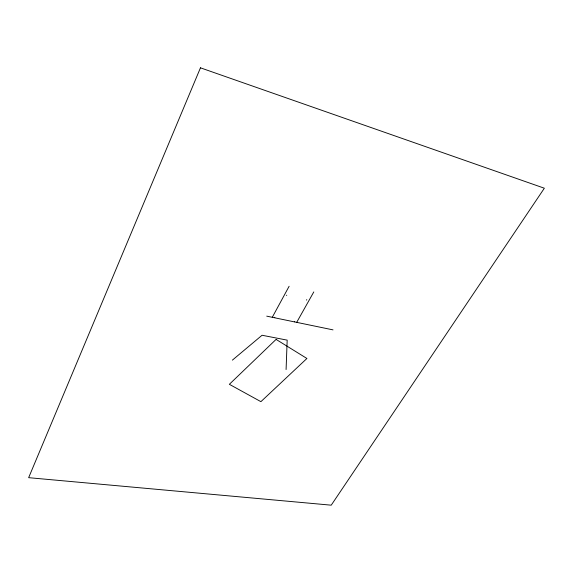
<?xml version="1.0" encoding="UTF-8"?>
<svg xmlns="http://www.w3.org/2000/svg" width="573" height="573" viewBox="0 0 573 573"><rect width="100%" height="100%" fill="white"/><g stroke="black" fill="none" stroke-linecap="round" stroke-linejoin="round"><path stroke-width="0.86" d="M286.085 369.549L287.18 340.14L262.062 335.255L232.394 360.131M272.282 317.299L289.121 286.271M296.699 322.355L313.789 291.929M274.56 317.306L274.446 317.335M276.2 339.288L229.358 384.311L260.901 401.659L306.92 358.476L276.315 339.545M286.436 295.403L286.758 295.202M294.708 321.532L294.436 321.825M266.731 316.146L333.013 329.876M306.77 299.622L306.548 300.116M274.832 317.335L274.503 317.607M200.464 67.822L28.65 477.674L331.23 505.178L544.35 188.216L200.464 67.822"/></g></svg>
